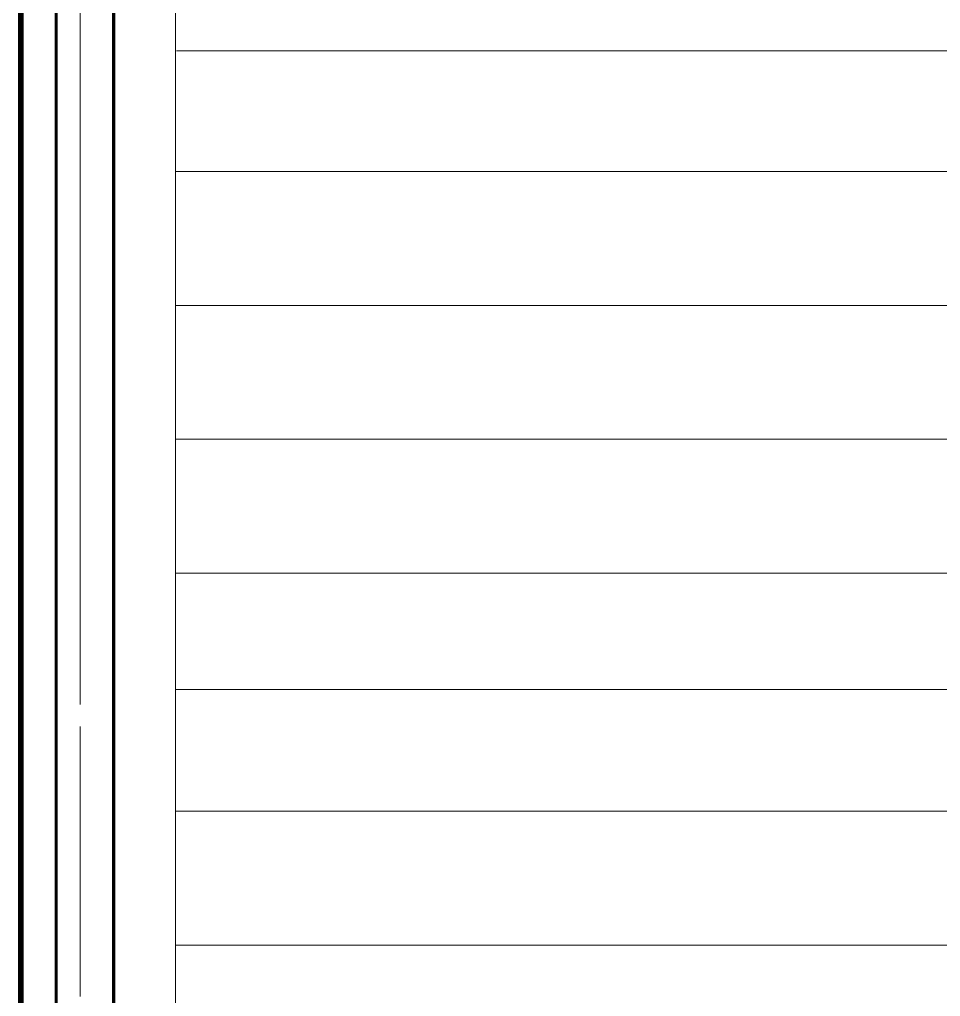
# Model space of a CAD drawing. Header units: millimetres. Extents: x 0 to 1680, y 0 to 594.
# Drawn here: x 589.71 to 607.68, y 197.36 to 216.42 of the extents above; entities that cross this region are included whole.
import ezdxf

# ---------------------------------------------------------------- set-up
doc = ezdxf.new("R2010")
doc.units = ezdxf.units.MM
for name, pattern in [('K5LT_BASIC', [0]), ('K5LT_REINFORCED', [0]), ('K5LT_THIN_INCLUDED_TO_HATCHING', [0])]:
    doc.linetypes.add(name, pattern=pattern)
doc.layers.add('Системный слой', color=7, linetype='Continuous')

msp = doc.modelspace()

# ---------------------------------------------------------------- linework, layer by layer
at = {"layer": 'Системный слой', "color": 5, "linetype": 'K5LT_BASIC', "lineweight": 60, "true_color": 0x0000ff}
for p, q in [((589.70631, 156.46443), (589.70631, 286.40818)), ((589.75881, 286.40818), (589.75881, 156.46443)), ((590.41506, 156.46443), (590.42978, 286.31716))]:
    msp.add_line(p, q, dxfattribs=at)
at = {"layer": 'Системный слой', "color": 7, "linetype": 'K5LT_THIN_INCLUDED_TO_HATCHING', "lineweight": 18}
for p, q in [((590.88756, 222.7457), (590.88756, 203.05546)), ((592.75207, 187.96171), (592.75207, 221.87943)), ((656.00794, 215.81296), (592.77169, 215.81296)), ((655.98118, 213.4537), (592.74493, 213.4537)), ((655.98118, 210.84182), (592.74493, 210.84182)), ((655.98118, 208.22995), (592.74493, 208.22995)), ((655.98118, 205.61807), (592.74493, 205.61807)), ((655.98118, 205.61807), (592.74493, 205.61807)), ((592.74493, 203.34421), (655.98681, 203.34421)), ((590.88756, 202.62234), (590.88756, 197.35725)), ((655.98118, 200.97182), (592.74493, 200.97182)), ((655.98118, 198.35995), (592.74493, 198.35995))]:
    msp.add_line(p, q, dxfattribs=at)
at = {"layer": 'Системный слой', "color": 134, "linetype": 'K5LT_REINFORCED', "lineweight": 100, "true_color": 0x009696}
msp.add_line((591.54381, 221.87943), (591.54381, 156.46443), dxfattribs=at)

doc.saveas('drawing.dxf')
